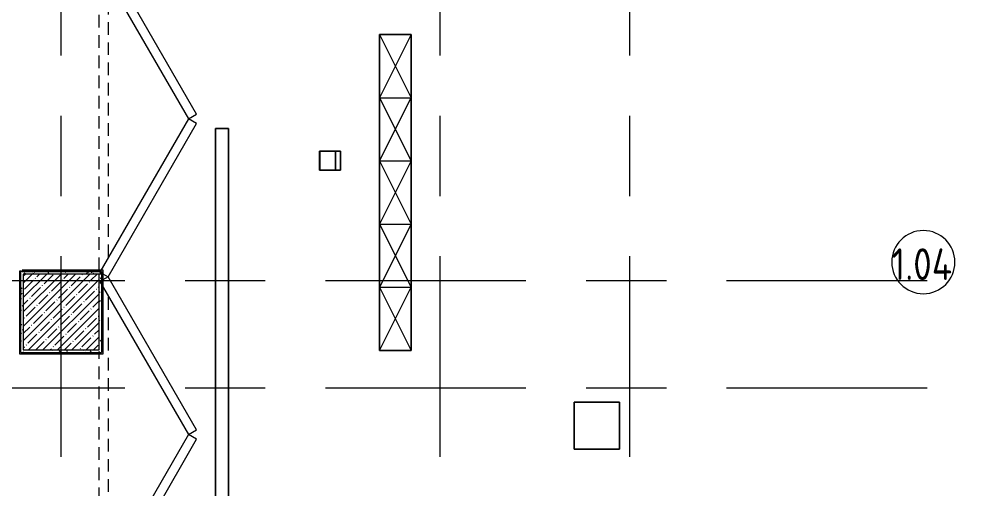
# Model space of a CAD drawing. Header units: millimetres. Extents: x -4185 to 186529, y -8553 to 29097.
# Drawn here: x 13676 to 21234, y 20500 to 24219 of the extents above; entities that cross this region are included whole.
import ezdxf

# ---------------------------------------------------------------- set-up
doc = ezdxf.new("R2010")
doc.units = ezdxf.units.MM
doc.linetypes.add('200_ШТРИХ__ш1_п0_6_', pattern=[160, 100, -60])
doc.linetypes.add('Осевая', pattern=[3175, 635, -476.25, 1587.5, -476.25])
for name, color, linetype, lineweight in [('A-AREA-IDEN', 7, 'Continuous', 9), ('A-DOOR', 7, 'Continuous', 9), ('A-DOOR-2', 7, '200_ШТРИХ__ш1_п0_6_', 9), ('A-DOOR-FRAM', 7, 'Continuous', 13), ('I-WALL', 7, 'Continuous', 9), ('S-COLS', 7, 'Continuous', 9), ('Оси-2', 7, 'Осевая', 9)]:
    doc.layers.add(name, color=color, linetype=linetype, lineweight=lineweight)
for name, color, linetype, lineweight, true_color in [('A-WALL-1', 7, 'Continuous', 9, 0x3c3c3c), ('A-WALL-FNSH-1', 7, 'Continuous', 9, 0x3c3c3c), ('I-FURN-1', 7, 'Continuous', 9, 0xf0f0f0)]:
    doc.layers.add(name, color=color, linetype=linetype, lineweight=lineweight, true_color=true_color)
doc.styles.add('GOST Common_1', font='GOST_Common.ttf', dxfattribs={"width": 0.9, "height": 250})
pattern_1 = [(0, (0, 0), (121.92, 30.48), [10.058, -81.382, 10.058, -81.382, -487.68]), (0, (0, 0), (121.92, 30.48), [-182.88, 10.058, -172.822, 10.058, -81.382, -213.36]), (0, (0, 0), (121.92, 30.48), [-457.2, 10.058, -50.902, 10.058, -142.342]), (120, (45.72, 15.24), (-87.356454, 90.345817), [10.058, -81.382, 10.058, -81.382, -487.68]), (120, (45.72, 15.24), (-87.356454, 90.345817), [-182.88, 10.058, -172.822, 10.058, -81.382, -213.36]), (120, (45.72, 15.24), (-87.356454, 90.345817), [-457.2, 10.058, -50.902, 10.058, -142.342]), (240, (60.96, 76.2), (-34.563546, -120.825817), [10.058, -81.382, 10.058, -81.382, -487.68]), (240, (60.96, 76.2), (-34.563546, -120.825817), [-182.88, 10.058, -172.822, 10.058, -81.382, -213.36]), (240, (60.96, 76.2), (-34.563546, -120.825817), [-457.2, 10.058, -50.902, 10.058, -142.342])]

# ---------------------------------------------------------------- blocks, each defined once
blk = doc.blocks.new('BSC_Колонна _Прямоугольная - 600х600-V4-План размещения напольных электротехнических лючков и розеток 1 этажа в осях 1-12')
at = {"layer": 'S-COLS'}
h = blk.add_hatch(dxfattribs=at)
h.set_pattern_fill('FP_9', color=256, style=0, pattern_type=2)
h.set_pattern_definition([(45, (-14010, -21900), (-57.02463, 57.02463), []), (45, (-13952.975, -21900), (-57.02463, 57.02463), [100.806, -20.161, 3.353, -16.808])])
h.paths.add_polyline_path([(-300, -300), (300, -300), (300, 300), (-300, 300), (-300, 279.2)])
for p, q in [((300, 300), (-300, 300)), ((-300, 300), (-300, -300)), ((300, -300), (300, 300)), ((-300, -300), (300, -300))]:
    blk.add_line(p, q, dxfattribs=at)
blk = doc.blocks.new('DOR__перегородка__Прямоугольная - ТП-2_ Вн_ДПГ_9480х4200h_2-23998078-План размещения напольных электротехнических лючков и розеток 1 этажа в осях 1-12')
at = {"layer": 'A-DOOR-2'}
for p, q in [((3290, 0), (6369, 0)), ((7032, 0), (9460, 0)), ((4636.7, -75), (6823.8, -75)), ((6973.8, -75), (6985, -75)), ((7135, -75), (9323.2, -75))]:
    blk.add_line(p, q, dxfattribs=at)
at = {"layer": 'A-DOOR-FRAM'}
for p, q in [((4480.9, -71.7), (5693.3, -771.8)), ((5730.8, -706.9), (4518.4, -6.7)), ((6942.1, -6.7), (5729.7, -706.9)), ((5767.3, -771.8), (6979.6, -71.7)), ((6979.6, -71.7), (6942.1, -6.7)), ((7016.7, -6.7), (6979.2, -71.7)), ((6979.2, -71.7), (8191.6, -771.8)), ((8229.1, -706.9), (7016.7, -6.7)), ((9441.4, -6.7), (8229.1, -706.9)), ((8266.6, -771.8), (9478.9, -71.7)), ((5693.3, -771.8), (5730.8, -706.9)), ((5729.7, -706.9), (5767.3, -771.8)), ((8191.6, -771.8), (8229.1, -706.9)), ((8229.1, -706.9), (8266.6, -771.8))]:
    blk.add_line(p, q, dxfattribs=at)
blk = doc.blocks.new('Семейство1 - Ферма-33099423-План размещения напольных электротехнических лючков и розеток 1 этажа в осях 1-12')
at = {"layer": 'I-FURN-1'}
for p, q in [((125, 1250), (-125, 750)), ((-125, 1250), (125, 750)), ((125, 1250), (-125, 1250)), ((-125, 1250), (-125, -1250)), ((-125, -1250), (-125, 1250)), ((-125, 1250), (125, 1250)), ((125, -1250), (125, 1250)), ((125, 1250), (125, -1250)), ((-125, 750), (125, 250)), ((-125, 250), (125, 750)), ((-125, 750), (125, 750)), ((125, 250), (-125, -250)), ((-125, 250), (125, -250)), ((-125, 250), (125, 250)), ((125, -250), (-125, -750)), ((-125, -250), (125, -750)), ((-125, -250), (125, -250)), ((-125, -1250), (125, -750)), ((-125, -750), (125, -1250)), ((-125, -750), (125, -750)), ((-125, -1250), (125, -1250)), ((125, -1250), (-125, -1250))]:
    blk.add_line(p, q, dxfattribs=at)
blk = doc.blocks.new('Экран 5130х3280  - экран-33115821-План размещения напольных электротехнических лючков и розеток 1 этажа в осях 1-12')
at = {"layer": 'I-FURN-1'}
for p, q in [((2565, 50), (-2565, 50)), ((-2565, 50), (-2565, -55.3)), ((-2565, -55.3), (-2565, 50)), ((-2565, 50), (2565, 50)), ((2565, -55.3), (2565, 50)), ((2565, 50), (2565, -55.3)), ((-2565, -55.3), (2565, -55.3)), ((2565, -55.3), (-2565, -55.3))]:
    blk.add_line(p, q, dxfattribs=at)
blk = doc.blocks.new('Кронштейн для колонок - 18-33120817-План размещения напольных электротехнических лючков и розеток 1 этажа в осях 1-12')
at = {"layer": 'I-FURN-1'}
for p, q in [((-180, -186.2), (-180, 186.2)), ((-180, 186.2), (180, 186.2)), ((180, 186.2), (-180, 186.2)), ((-180, 186.2), (-180, -186.2)), ((180, 186.2), (180, -186.2)), ((180, -186.2), (180, 186.2)), ((180, -186.2), (-180, -186.2)), ((-180, -186.2), (180, -186.2))]:
    blk.add_line(p, q, dxfattribs=at)
blk = doc.blocks.new('Электрика - 30-33121162-План размещения напольных электротехнических лючков и розеток 1 этажа в осях 1-12')
at = {"layer": 'I-FURN-1'}
for p, q in [((162.4, 0), (0, 0)), ((0, 0), (0, -149.8)), ((0, -149.8), (0, 0)), ((0, 0), (40, 0)), ((40, 0), (162.4, 0)), ((162.4, -149.8), (162.4, 0)), ((162.4, 0), (162.4, -149.8)), ((0, -149.8), (162.4, -149.8)), ((40, -149.8), (0, -149.8)), ((162.4, -149.8), (40, -149.8))]:
    blk.add_line(p, q, dxfattribs=at)
blk = doc.blocks.new('Электрика - 29-33121271-План размещения напольных электротехнических лючков и розеток 1 этажа в осях 1-12')
at = {"layer": 'I-FURN-1'}
for p, q in [((124.9, 0), (0, 0)), ((0, 0), (0, -149.8)), ((0, -149.8), (0, 0)), ((0, 0), (122.4, 0)), ((122.4, 0), (124.9, 0)), ((124.9, -149.8), (124.9, 0)), ((124.9, 0), (124.9, -149.8)), ((0, -149.8), (124.9, -149.8)), ((122.4, -149.8), (0, -149.8)), ((124.9, -149.8), (122.4, -149.8))]:
    blk.add_line(p, q, dxfattribs=at)
blk = doc.blocks.new('Электрика - 30_1-33121203-План размещения напольных электротехнических лючков и розеток 1 этажа в осях 1-12')
at = {"layer": 'I-FURN-1'}
for p, q in [((162.4, 0), (0, 0)), ((0, 0), (0, -149.8)), ((0, -149.8), (0, 0)), ((0, 0), (40, 0)), ((40, 0), (162.4, 0)), ((162.4, -149.8), (162.4, 0)), ((162.4, 0), (162.4, -149.8)), ((0, -149.8), (162.4, -149.8)), ((40, -149.8), (0, -149.8)), ((162.4, -149.8), (40, -149.8))]:
    blk.add_line(p, q, dxfattribs=at)
blk = doc.blocks.new('Марка_Помещения - Номер-25198446-План размещения напольных электротехнических лючков и розеток 1 этажа в осях 1-12')
at = {"layer": 'A-AREA-IDEN'}
for start, end in [(360, 180), (180, 360)]:
    blk.add_arc((0, 0), 2.5, start, end, dxfattribs=at)

msp = doc.modelspace()

# ---------------------------------------------------------------- hatches: boundary and pattern name
at = {"layer": 'I-WALL'}
h = msp.add_hatch(dxfattribs=at)
h.set_pattern_fill('FP_84', color=256, style=0, pattern_type=2)
h.set_pattern_definition(pattern_1)
h.paths.add_polyline_path([(14307, 22200), (14310, 22200), (14310, 22220), (13690, 22220), (13690, 22200), (13710, 22200)])
h = msp.add_hatch(dxfattribs=at)
h.set_pattern_fill('FP_84', color=256, style=0, pattern_type=2)
h.set_pattern_definition(pattern_1)
h.paths.add_polyline_path([(14316.7, 21600), (14330, 21600), (14330, 22119.1), (14316.7, 22142.1), (14330, 22149.8), (14330, 22209.1), (14316.7, 22216.7), (14318.6, 22220), (14310, 22220), (14310, 21600)])
h = msp.add_hatch(dxfattribs=at)
h.set_pattern_fill('FP_84', color=256, style=0, pattern_type=2)
h.set_pattern_definition(pattern_1)
h.paths.add_polyline_path([(13710, 21580), (13710, 22200), (13690, 22200), (13690, 21580)])
h = msp.add_hatch(dxfattribs=at)
h.set_pattern_fill('FP_84', color=256, style=0, pattern_type=2)
h.set_pattern_definition(pattern_1)
h.paths.add_polyline_path([(14316.7, 21580), (14330, 21580), (14330, 21600), (13710, 21600), (13710, 21580), (14310, 21580)])

# ---------------------------------------------------------------- linework, layer by layer
at = {"layer": 'A-WALL-1'}
for p, q in [((14330, 22220), (13690, 22220)), ((14330, 22200), (14310, 22200)), ((13690, 21580), (14330, 21580))]:
    msp.add_line(p, q, dxfattribs=at)
at = {"layer": 'A-WALL-FNSH-1'}
for p, q in [((13679, 22224.5), (13679, 21569)), ((13690, 22224.5), (13679, 22224.5)), ((13690, 21580), (13690, 22224.5)), ((14341, 22232), (13700, 22232)), ((13700, 22232), (13700, 22221)), ((13700, 22221), (14330, 22221)), ((14330, 22221), (14330, 21580)), ((14341, 21569), (14341, 22232)), ((13679, 21569), (14341, 21569))]:
    msp.add_line(p, q, dxfattribs=at)
at = {"layer": 'Оси-2'}
for p, q in [((14010, 593.7), (14010, 24898.1)), ((17010, 593.7), (17010, 24898.1)), ((18510, 593.7), (18510, 24898.1)), ((-885.2, 22150), (36057, 22150)), ((-885.2, 21300), (36057, 21300))]:
    msp.add_line(p, q, dxfattribs=at)

# ---------------------------------------------------------------- block references
at = {"layer": 'A-AREA-IDEN', "xscale": 99.99999999999993, "yscale": 99.99999999999993, "zscale": 99.99999999999993}
msp.add_blockref('Марка_Помещения - Номер-25198446-План размещения напольных электротехнических лючков и розеток 1 этажа в осях 1-12', (20834, 22295.4), dxfattribs=at)
at = {"layer": 'A-DOOR', "rotation": 90.00000000000044}
msp.add_blockref('DOR__перегородка__Прямоугольная - ТП-2_ Вн_ДПГ_9480х4200h_2-23998078-План размещения напольных электротехнических лючков и розеток 1 этажа в осях 1-12', (14310, 15200), dxfattribs=at)
at = {"layer": 'I-FURN-1'}
for name, p in [('Семейство1 - Ферма-33099423-План размещения напольных электротехнических лючков и розеток 1 этажа в осях 1-12', (16655, 22846.2)), ('Кронштейн для колонок - 18-33120817-План размещения напольных электротехнических лючков и розеток 1 этажа в осях 1-12', (18250, 21000))]:
    msp.add_blockref(name, p, dxfattribs=at)
for name, p, rotation in [('Экран 5130х3280  - экран-33115821-План размещения напольных электротехнических лючков и розеток 1 этажа в осях 1-12', (15280, 20787.3), 90), ('Электрика - 29-33121271-План размещения напольных электротехнических лючков и розеток 1 этажа в осях 1-12', (16180, 23023.2), 180), ('Электрика - 30-33121162-План размещения напольных электротехнических лючков и розеток 1 этажа в осях 1-12', (16220, 23023.2), 180), ('Электрика - 30_1-33121203-План размещения напольных электротехнических лючков и розеток 1 этажа в осях 1-12', (16220, 23023.2), 180)]:
    msp.add_blockref(name, p, dxfattribs=dict(at, rotation=rotation))
at = {"layer": 'S-COLS'}
msp.add_blockref('BSC_Колонна _Прямоугольная - 600х600-V4-План размещения напольных электротехнических лючков и розеток 1 этажа в осях 1-12', (14010, 21900), dxfattribs=at)

# ---------------------------------------------------------------- texts
at = {"layer": 'A-AREA-IDEN', "insert": (20583.1, 22404), "char_height": 250, "width": 627.721, "attachment_point": 1, "style": 'GOST Common_1'}
msp.add_mtext('1.04', dxfattribs=at)

doc.saveas('drawing.dxf')
